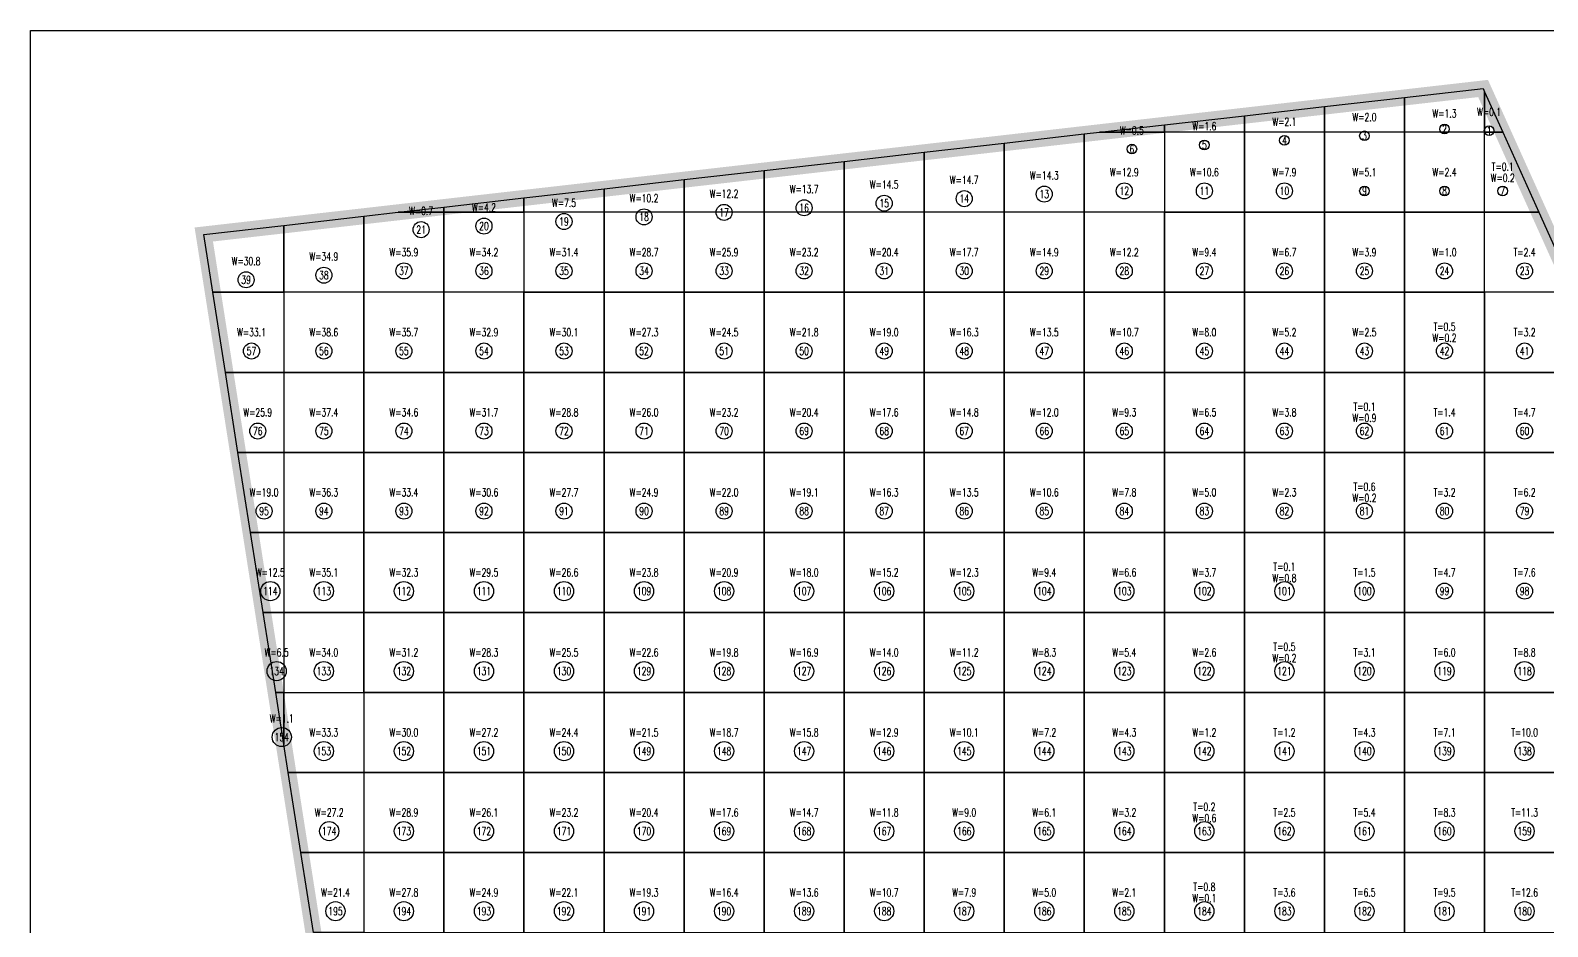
# Model space of a CAD drawing. Extents: x 4283 to 40403, y 1134 to 1764.
# Drawn here: x 14863.5 to 14949.6, y 1623.2 to 1674.1 of the extents above; entities that cross this region are included whole.
import ezdxf
from ezdxf.enums import TextEntityAlignment as Align

# ---------------------------------------------------------------- set-up
doc = ezdxf.new("R2010")
doc.units = 0
for name, color, linetype in [('tdz_16-3方格网', 2, 'Continuous'), ('tdz_16-3方格网计算', 7, 'Continuous'), ('tdz_土方计算图', 7, 'Continuous'), ('tdz_格田', 6, 'Continuous')]:
    doc.layers.add(name, color=color, linetype=linetype)
doc.styles.add('GLandNum', font='txt_____.ttf', dxfattribs={"width": 0.7, "height": 0.5})

msp = doc.modelspace()

# ---------------------------------------------------------------- linework, layer by layer
at = {"layer": 'tdz_16-3方格网', "linetype": 'Continuous'}
for points in [[(14946.036, 1670.608, 3081.891), (14946.036, 1668.303, 3081.891), (14941.491, 1668.303, 3081.889), (14941.491, 1670.281, 3081.889), (14945.954, 1670.79, 3081.891)], [(14941.491, 1670.281, 3081.889), (14941.491, 1668.303, 3081.889), (14936.945, 1668.303, 3081.887), (14936.945, 1669.762, 3081.887)], [(14947.075, 1668.303, 3081.885), (14946.036, 1668.303, 3081.891), (14946.036, 1670.608, 3081.891)], [(14932.4, 1669.243, 3081.885), (14932.4, 1668.303, 3081.885), (14927.854, 1668.303, 3081.885), (14927.854, 1668.724, 3081.885)], [(14936.945, 1669.762, 3081.887), (14936.945, 1668.303, 3081.887), (14932.4, 1668.303, 3081.885), (14932.4, 1669.243, 3081.885)], [(14923.309, 1668.205, 3081.883), (14923.309, 1663.758, 3081.882), (14918.763, 1663.758, 3081.88), (14918.763, 1667.686, 3081.881)], [(14924.169, 1668.303, 3081.883), (14927.854, 1668.303, 3081.885), (14927.854, 1663.758, 3081.884), (14923.309, 1663.758, 3081.882), (14923.309, 1668.205, 3081.883)], [(14927.854, 1668.724, 3081.885), (14927.854, 1668.303, 3081.885), (14924.169, 1668.303, 3081.883)], [(14927.854, 1668.303, 3081.885), (14927.854, 1663.758, 3081.884), (14932.4, 1663.758, 3081.885), (14932.4, 1668.303, 3081.885)], [(14932.4, 1668.303, 3081.885), (14932.4, 1663.758, 3081.885), (14936.945, 1663.758, 3081.887), (14936.945, 1668.303, 3081.887)], [(14936.945, 1668.303, 3081.887), (14936.945, 1663.758, 3081.887), (14941.491, 1663.758, 3081.888), (14941.491, 1668.303, 3081.889)], [(14941.491, 1668.303, 3081.889), (14941.491, 1663.758, 3081.888), (14946.036, 1663.758, 3081.89), (14946.036, 1668.303, 3081.891)], [(14946.036, 1668.303, 3081.891), (14947.075, 1668.303, 3081.885), (14949.124, 1663.758, 3081.875), (14946.036, 1663.758, 3081.89)], [(14918.763, 1667.686, 3081.881), (14918.763, 1663.758, 3081.88), (14914.218, 1663.758, 3081.879), (14914.218, 1667.168, 3081.879)], [(14909.672, 1666.649, 3081.877), (14909.672, 1663.758, 3081.877), (14905.127, 1663.758, 3081.875), (14905.127, 1666.13, 3081.875)], [(14914.218, 1667.168, 3081.879), (14914.218, 1663.758, 3081.879), (14909.672, 1663.758, 3081.877), (14909.672, 1666.649, 3081.877)], [(14900.581, 1665.611, 3081.874), (14900.581, 1663.758, 3081.874), (14896.036, 1663.758, 3081.872), (14896.036, 1665.092, 3081.873)], [(14905.127, 1666.13, 3081.875), (14905.127, 1663.758, 3081.875), (14900.581, 1663.758, 3081.874), (14900.581, 1665.611, 3081.874)], [(14896.036, 1665.092, 3081.873), (14896.036, 1663.758, 3081.872), (14891.491, 1663.758, 3081.871), (14891.491, 1664.573, 3081.871)], [(14884.352, 1663.758, 3081.868), (14886.945, 1663.758, 3081.869), (14886.945, 1659.213, 3081.858), (14882.4, 1659.213, 3081.858), (14882.4, 1663.535, 3081.867)], [(14886.945, 1664.054, 3081.869), (14886.945, 1663.758, 3081.869), (14884.352, 1663.758, 3081.868)], [(14891.491, 1664.573, 3081.871), (14891.491, 1663.758, 3081.871), (14886.945, 1663.758, 3081.869), (14886.945, 1664.054, 3081.869)], [(14886.945, 1659.213, 3081.858), (14886.945, 1663.758, 3081.869), (14891.491, 1663.758, 3081.871), (14891.491, 1659.213, 3081.86)], [(14891.491, 1663.758, 3081.871), (14891.491, 1659.213, 3081.86), (14896.036, 1659.213, 3081.862), (14896.036, 1663.758, 3081.872)], [(14896.036, 1663.758, 3081.872), (14896.036, 1659.213, 3081.862), (14900.581, 1659.213, 3081.864), (14900.581, 1663.758, 3081.874)], [(14900.581, 1663.758, 3081.874), (14900.581, 1659.213, 3081.864), (14905.127, 1659.213, 3081.865), (14905.127, 1663.758, 3081.875)], [(14905.127, 1663.758, 3081.875), (14905.127, 1659.213, 3081.865), (14909.672, 1659.213, 3081.867), (14909.672, 1663.758, 3081.877)], [(14909.672, 1663.758, 3081.877), (14909.672, 1659.213, 3081.867), (14914.218, 1659.213, 3081.869), (14914.218, 1663.758, 3081.879)], [(14914.218, 1663.758, 3081.879), (14914.218, 1659.213, 3081.869), (14918.763, 1659.213, 3081.87), (14918.763, 1663.758, 3081.88)], [(14918.763, 1663.758, 3081.88), (14918.763, 1659.213, 3081.87), (14923.309, 1659.213, 3081.872), (14923.309, 1663.758, 3081.882)], [(14923.309, 1663.758, 3081.882), (14923.309, 1659.213, 3081.872), (14927.854, 1659.213, 3081.874), (14927.854, 1663.758, 3081.884)], [(14927.854, 1663.758, 3081.884), (14927.854, 1659.213, 3081.874), (14932.4, 1659.213, 3081.875), (14932.4, 1663.758, 3081.885)], [(14932.4, 1663.758, 3081.885), (14932.4, 1659.213, 3081.875), (14936.945, 1659.213, 3081.877), (14936.945, 1663.758, 3081.887)], [(14936.945, 1663.758, 3081.887), (14936.945, 1659.213, 3081.877), (14941.491, 1659.213, 3081.879), (14941.491, 1663.758, 3081.888)], [(14941.491, 1663.758, 3081.888), (14941.491, 1659.213, 3081.879), (14946.036, 1659.213, 3081.881), (14946.036, 1663.758, 3081.89)], [(14950.581, 1660.526, 3081.867), (14950.581, 1659.213, 3081.875), (14946.036, 1659.213, 3081.881), (14946.036, 1663.758, 3081.89), (14949.124, 1663.758, 3081.875)], [(14877.854, 1663.016, 3081.865), (14877.854, 1659.213, 3081.861), (14873.824, 1659.213, 3081.862), (14873.309, 1662.497, 3081.864)], [(14882.4, 1663.535, 3081.867), (14882.4, 1659.213, 3081.858), (14877.854, 1659.213, 3081.861), (14877.854, 1663.016, 3081.865)], [(14873.824, 1659.213, 3081.862), (14877.854, 1659.213, 3081.861), (14877.854, 1654.667, 3081.859), (14874.538, 1654.667, 3081.86)], [(14877.854, 1659.213, 3081.861), (14877.854, 1654.667, 3081.859), (14882.4, 1654.667, 3081.857), (14882.4, 1659.213, 3081.858)], [(14882.4, 1659.213, 3081.858), (14882.4, 1654.667, 3081.857), (14886.945, 1654.667, 3081.855), (14886.945, 1659.213, 3081.858)], [(14886.945, 1659.213, 3081.858), (14886.945, 1654.667, 3081.855), (14891.491, 1654.667, 3081.852), (14891.491, 1659.213, 3081.86)], [(14891.491, 1659.213, 3081.86), (14891.491, 1654.667, 3081.852), (14896.036, 1654.667, 3081.85), (14896.036, 1659.213, 3081.862)], [(14896.036, 1659.213, 3081.862), (14896.036, 1654.667, 3081.85), (14900.581, 1654.667, 3081.849), (14900.581, 1659.213, 3081.864)], [(14900.581, 1659.213, 3081.864), (14900.581, 1654.667, 3081.849), (14905.127, 1654.667, 3081.851), (14905.127, 1659.213, 3081.865)], [(14905.127, 1659.213, 3081.865), (14905.127, 1654.667, 3081.851), (14909.672, 1654.667, 3081.853), (14909.672, 1659.213, 3081.867)], [(14909.672, 1659.213, 3081.867), (14909.672, 1654.667, 3081.853), (14914.218, 1654.667, 3081.855), (14914.218, 1659.213, 3081.869)], [(14914.218, 1659.213, 3081.869), (14914.218, 1654.667, 3081.855), (14918.763, 1654.667, 3081.856), (14918.763, 1659.213, 3081.87)], [(14918.763, 1659.213, 3081.87), (14918.763, 1654.667, 3081.856), (14923.309, 1654.667, 3081.857), (14923.309, 1659.213, 3081.872)], [(14923.309, 1659.213, 3081.872), (14923.309, 1654.667, 3081.857), (14927.854, 1654.667, 3081.859), (14927.854, 1659.213, 3081.874)], [(14927.854, 1659.213, 3081.874), (14927.854, 1654.667, 3081.859), (14932.4, 1654.667, 3081.861), (14932.4, 1659.213, 3081.875)], [(14932.4, 1659.213, 3081.875), (14932.4, 1654.667, 3081.861), (14936.945, 1654.667, 3081.863), (14936.945, 1659.213, 3081.877)], [(14936.945, 1659.213, 3081.877), (14936.945, 1654.667, 3081.863), (14941.491, 1654.667, 3081.865), (14941.491, 1659.213, 3081.879)], [(14941.491, 1659.213, 3081.879), (14941.491, 1654.667, 3081.865), (14946.036, 1654.667, 3081.866), (14946.036, 1659.213, 3081.881)], [(14946.036, 1659.213, 3081.881), (14946.036, 1654.667, 3081.866), (14950.581, 1654.667, 3081.855), (14950.581, 1659.213, 3081.875)], [(14874.538, 1654.667, 3081.86), (14877.854, 1654.667, 3081.859), (14877.854, 1650.122, 3081.856), (14875.251, 1650.122, 3081.857)], [(14877.854, 1654.667, 3081.859), (14877.854, 1650.122, 3081.856), (14882.4, 1650.122, 3081.855), (14882.4, 1654.667, 3081.857)], [(14882.4, 1654.667, 3081.857), (14882.4, 1650.122, 3081.855), (14886.945, 1650.122, 3081.854), (14886.945, 1654.667, 3081.855)], [(14886.945, 1654.667, 3081.855), (14886.945, 1650.122, 3081.854), (14891.491, 1650.122, 3081.851), (14891.491, 1654.667, 3081.852)], [(14891.491, 1654.667, 3081.852), (14891.491, 1650.122, 3081.851), (14896.036, 1650.122, 3081.849), (14896.036, 1654.667, 3081.85)], [(14896.036, 1654.667, 3081.85), (14896.036, 1650.122, 3081.849), (14900.581, 1650.122, 3081.846), (14900.581, 1654.667, 3081.849)], [(14900.581, 1654.667, 3081.849), (14900.581, 1650.122, 3081.846), (14905.127, 1650.122, 3081.844), (14905.127, 1654.667, 3081.851)], [(14905.127, 1654.667, 3081.851), (14905.127, 1650.122, 3081.844), (14909.672, 1650.122, 3081.842), (14909.672, 1654.667, 3081.853)], [(14909.672, 1654.667, 3081.853), (14909.672, 1650.122, 3081.842), (14914.218, 1650.122, 3081.84), (14914.218, 1654.667, 3081.855)], [(14914.218, 1654.667, 3081.855), (14914.218, 1650.122, 3081.84), (14918.763, 1650.122, 3081.842), (14918.763, 1654.667, 3081.856)], [(14918.763, 1654.667, 3081.856), (14918.763, 1650.122, 3081.842), (14923.309, 1650.122, 3081.844), (14923.309, 1654.667, 3081.857)], [(14923.309, 1654.667, 3081.857), (14923.309, 1650.122, 3081.844), (14927.854, 1650.122, 3081.845), (14927.854, 1654.667, 3081.859)], [(14927.854, 1654.667, 3081.859), (14927.854, 1650.122, 3081.845), (14932.4, 1650.122, 3081.846), (14932.4, 1654.667, 3081.861)], [(14932.4, 1654.667, 3081.861), (14932.4, 1650.122, 3081.846), (14936.945, 1650.122, 3081.848), (14936.945, 1654.667, 3081.863)], [(14936.945, 1654.667, 3081.863), (14936.945, 1650.122, 3081.848), (14941.491, 1650.122, 3081.85), (14941.491, 1654.667, 3081.865)], [(14941.491, 1654.667, 3081.865), (14941.491, 1650.122, 3081.85), (14946.036, 1650.122, 3081.852), (14946.036, 1654.667, 3081.866)], [(14946.036, 1654.667, 3081.866), (14946.036, 1650.122, 3081.852), (14950.581, 1650.122, 3081.835), (14950.581, 1654.667, 3081.855)], [(14875.251, 1650.122, 3081.857), (14877.854, 1650.122, 3081.856), (14877.854, 1645.576, 3081.855), (14875.965, 1645.576, 3081.855)], [(14877.854, 1650.122, 3081.856), (14877.854, 1645.576, 3081.855), (14882.4, 1645.576, 3081.853), (14882.4, 1650.122, 3081.855)], [(14882.4, 1650.122, 3081.855), (14882.4, 1645.576, 3081.853), (14886.945, 1645.576, 3081.852), (14886.945, 1650.122, 3081.854)], [(14886.945, 1650.122, 3081.854), (14886.945, 1645.576, 3081.852), (14891.491, 1645.576, 3081.85), (14891.491, 1650.122, 3081.851)], [(14891.491, 1650.122, 3081.851), (14891.491, 1645.576, 3081.85), (14896.036, 1645.576, 3081.847), (14896.036, 1650.122, 3081.849)], [(14896.036, 1650.122, 3081.849), (14896.036, 1645.576, 3081.847), (14900.581, 1645.576, 3081.845), (14900.581, 1650.122, 3081.846)], [(14900.581, 1650.122, 3081.846), (14900.581, 1645.576, 3081.845), (14905.127, 1645.576, 3081.843), (14905.127, 1650.122, 3081.844)], [(14905.127, 1650.122, 3081.844), (14905.127, 1645.576, 3081.843), (14909.672, 1645.576, 3081.84), (14909.672, 1650.122, 3081.842)], [(14909.672, 1650.122, 3081.842), (14909.672, 1645.576, 3081.84), (14914.218, 1645.576, 3081.838), (14914.218, 1650.122, 3081.84)], [(14914.218, 1650.122, 3081.84), (14914.218, 1645.576, 3081.838), (14918.763, 1645.576, 3081.835), (14918.763, 1650.122, 3081.842)], [(14918.763, 1650.122, 3081.842), (14918.763, 1645.576, 3081.835), (14923.309, 1645.576, 3081.833), (14923.309, 1650.122, 3081.844)], [(14923.309, 1650.122, 3081.844), (14923.309, 1645.576, 3081.833), (14927.854, 1645.576, 3081.831), (14927.854, 1650.122, 3081.845)], [(14927.854, 1650.122, 3081.845), (14927.854, 1645.576, 3081.831), (14932.4, 1645.576, 3081.832), (14932.4, 1650.122, 3081.846)], [(14932.4, 1650.122, 3081.846), (14932.4, 1645.576, 3081.832), (14936.945, 1645.576, 3081.834), (14936.945, 1650.122, 3081.848)], [(14936.945, 1650.122, 3081.848), (14936.945, 1645.576, 3081.834), (14941.491, 1645.576, 3081.835), (14941.491, 1650.122, 3081.85)], [(14941.491, 1650.122, 3081.85), (14941.491, 1645.576, 3081.835), (14946.036, 1645.576, 3081.837), (14946.036, 1650.122, 3081.852)], [(14946.036, 1650.122, 3081.852), (14946.036, 1645.576, 3081.837), (14950.581, 1645.576, 3081.82), (14950.581, 1650.122, 3081.835)], [(14875.965, 1645.576, 3081.855), (14877.854, 1645.576, 3081.855), (14877.854, 1641.031, 3081.852), (14876.678, 1641.031, 3081.853)], [(14877.854, 1645.576, 3081.855), (14877.854, 1641.031, 3081.852), (14882.4, 1641.031, 3081.851), (14882.4, 1645.576, 3081.853)], [(14882.4, 1645.576, 3081.853), (14882.4, 1641.031, 3081.851), (14886.945, 1641.031, 3081.85), (14886.945, 1645.576, 3081.852)], [(14886.945, 1645.576, 3081.852), (14886.945, 1641.031, 3081.85), (14891.491, 1641.031, 3081.849), (14891.491, 1645.576, 3081.85)], [(14891.491, 1645.576, 3081.85), (14891.491, 1641.031, 3081.849), (14896.036, 1641.031, 3081.846), (14896.036, 1645.576, 3081.847)], [(14896.036, 1645.576, 3081.847), (14896.036, 1641.031, 3081.846), (14900.581, 1641.031, 3081.844), (14900.581, 1645.576, 3081.845)], [(14900.581, 1645.576, 3081.845), (14900.581, 1641.031, 3081.844), (14905.127, 1641.031, 3081.842), (14905.127, 1645.576, 3081.843)], [(14905.127, 1645.576, 3081.843), (14905.127, 1641.031, 3081.842), (14909.672, 1641.031, 3081.839), (14909.672, 1645.576, 3081.84)], [(14909.672, 1645.576, 3081.84), (14909.672, 1641.031, 3081.839), (14914.218, 1641.031, 3081.836), (14914.218, 1645.576, 3081.838)], [(14914.218, 1645.576, 3081.838), (14914.218, 1641.031, 3081.836), (14918.763, 1641.031, 3081.835), (14918.763, 1645.576, 3081.835)], [(14918.763, 1645.576, 3081.835), (14918.763, 1641.031, 3081.835), (14923.309, 1641.031, 3081.832), (14923.309, 1645.576, 3081.833)], [(14923.309, 1645.576, 3081.833), (14923.309, 1641.031, 3081.832), (14927.854, 1641.031, 3081.829), (14927.854, 1645.576, 3081.831)], [(14927.854, 1645.576, 3081.831), (14927.854, 1641.031, 3081.829), (14932.4, 1641.031, 3081.827), (14932.4, 1645.576, 3081.832)], [(14932.4, 1645.576, 3081.832), (14932.4, 1641.031, 3081.827), (14936.945, 1641.031, 3081.825), (14936.945, 1645.576, 3081.834)], [(14936.945, 1645.576, 3081.834), (14936.945, 1641.031, 3081.825), (14941.491, 1641.031, 3081.822), (14941.491, 1645.576, 3081.835)], [(14941.491, 1645.576, 3081.835), (14941.491, 1641.031, 3081.822), (14946.036, 1641.031, 3081.823), (14946.036, 1645.576, 3081.837)], [(14946.036, 1645.576, 3081.837), (14946.036, 1641.031, 3081.823), (14950.581, 1641.031, 3081.82), (14950.581, 1645.576, 3081.82)], [(14876.678, 1641.031, 3081.853), (14877.854, 1641.031, 3081.852), (14877.854, 1636.485, 3081.85), (14877.392, 1636.485, 3081.85)], [(14877.854, 1641.031, 3081.852), (14877.854, 1636.485, 3081.85), (14882.4, 1636.485, 3081.849), (14882.4, 1641.031, 3081.851)], [(14882.4, 1641.031, 3081.851), (14882.4, 1636.485, 3081.849), (14886.945, 1636.485, 3081.847), (14886.945, 1641.031, 3081.85)], [(14886.945, 1641.031, 3081.85), (14886.945, 1636.485, 3081.847), (14891.491, 1636.485, 3081.846), (14891.491, 1641.031, 3081.849)], [(14891.491, 1641.031, 3081.849), (14891.491, 1636.485, 3081.846), (14896.036, 1636.485, 3081.845), (14896.036, 1641.031, 3081.846)], [(14896.036, 1641.031, 3081.846), (14896.036, 1636.485, 3081.845), (14900.581, 1636.485, 3081.843), (14900.581, 1641.031, 3081.844)], [(14900.581, 1641.031, 3081.844), (14900.581, 1636.485, 3081.843), (14905.127, 1636.485, 3081.84), (14905.127, 1641.031, 3081.842)], [(14905.127, 1641.031, 3081.842), (14905.127, 1636.485, 3081.84), (14909.672, 1636.485, 3081.838), (14909.672, 1641.031, 3081.839)], [(14909.672, 1641.031, 3081.839), (14909.672, 1636.485, 3081.838), (14914.218, 1636.485, 3081.835), (14914.218, 1641.031, 3081.836)], [(14914.218, 1641.031, 3081.836), (14914.218, 1636.485, 3081.835), (14918.763, 1636.485, 3081.834), (14918.763, 1641.031, 3081.835)], [(14918.763, 1641.031, 3081.835), (14918.763, 1636.485, 3081.834), (14923.309, 1636.485, 3081.831), (14923.309, 1641.031, 3081.832)], [(14923.309, 1641.031, 3081.832), (14923.309, 1636.485, 3081.831), (14927.854, 1636.485, 3081.828), (14927.854, 1641.031, 3081.829)], [(14927.854, 1641.031, 3081.829), (14927.854, 1636.485, 3081.828), (14932.4, 1636.485, 3081.826), (14932.4, 1641.031, 3081.827)], [(14932.4, 1641.031, 3081.827), (14932.4, 1636.485, 3081.826), (14936.945, 1636.485, 3081.824), (14936.945, 1641.031, 3081.825)], [(14936.945, 1641.031, 3081.825), (14936.945, 1636.485, 3081.824), (14941.491, 1636.485, 3081.821), (14941.491, 1641.031, 3081.822)], [(14941.491, 1641.031, 3081.822), (14941.491, 1636.485, 3081.821), (14946.036, 1636.485, 3081.819), (14946.036, 1641.031, 3081.823)], [(14946.036, 1641.031, 3081.823), (14946.036, 1636.485, 3081.819), (14950.581, 1636.485, 3081.822), (14950.581, 1641.031, 3081.82)], [(14877.392, 1636.485, 3081.85), (14877.854, 1636.485, 3081.85), (14877.854, 1633.538, 3081.848)], [(14877.854, 1633.538, 3081.848), (14877.854, 1636.485, 3081.85), (14882.4, 1636.485, 3081.849), (14882.4, 1631.94, 3081.846), (14878.105, 1631.94, 3081.847)], [(14882.4, 1636.485, 3081.849), (14882.4, 1631.94, 3081.846), (14886.945, 1631.94, 3081.845), (14886.945, 1636.485, 3081.847)], [(14886.945, 1636.485, 3081.847), (14886.945, 1631.94, 3081.845), (14891.491, 1631.94, 3081.845), (14891.491, 1636.485, 3081.846)], [(14891.491, 1636.485, 3081.846), (14891.491, 1631.94, 3081.845), (14896.036, 1631.94, 3081.843), (14896.036, 1636.485, 3081.845)], [(14896.036, 1636.485, 3081.845), (14896.036, 1631.94, 3081.843), (14900.581, 1631.94, 3081.842), (14900.581, 1636.485, 3081.843)], [(14900.581, 1636.485, 3081.843), (14900.581, 1631.94, 3081.842), (14905.127, 1631.94, 3081.839), (14905.127, 1636.485, 3081.84)], [(14905.127, 1636.485, 3081.84), (14905.127, 1631.94, 3081.839), (14909.672, 1631.94, 3081.837), (14909.672, 1636.485, 3081.838)], [(14909.672, 1636.485, 3081.838), (14909.672, 1631.94, 3081.837), (14914.218, 1631.94, 3081.835), (14914.218, 1636.485, 3081.835)], [(14914.218, 1636.485, 3081.835), (14914.218, 1631.94, 3081.835), (14918.763, 1631.94, 3081.832), (14918.763, 1636.485, 3081.834)], [(14918.763, 1636.485, 3081.834), (14918.763, 1631.94, 3081.832), (14923.309, 1631.94, 3081.83), (14923.309, 1636.485, 3081.831)], [(14923.309, 1636.485, 3081.831), (14923.309, 1631.94, 3081.83), (14927.854, 1631.94, 3081.827), (14927.854, 1636.485, 3081.828)], [(14927.854, 1636.485, 3081.828), (14927.854, 1631.94, 3081.827), (14932.4, 1631.94, 3081.825), (14932.4, 1636.485, 3081.826)], [(14932.4, 1636.485, 3081.826), (14932.4, 1631.94, 3081.825), (14936.945, 1631.94, 3081.823), (14936.945, 1636.485, 3081.824)], [(14936.945, 1636.485, 3081.824), (14936.945, 1631.94, 3081.823), (14941.491, 1631.94, 3081.82), (14941.491, 1636.485, 3081.821)], [(14941.491, 1636.485, 3081.821), (14941.491, 1631.94, 3081.82), (14946.036, 1631.94, 3081.818), (14946.036, 1636.485, 3081.819)], [(14946.036, 1636.485, 3081.819), (14946.036, 1631.94, 3081.818), (14950.581, 1631.94, 3081.81), (14950.581, 1636.485, 3081.822)], [(14878.105, 1631.94, 3081.847), (14882.4, 1631.94, 3081.846), (14882.4, 1627.394, 3081.845), (14878.818, 1627.394, 3081.845)], [(14882.4, 1631.94, 3081.846), (14882.4, 1627.394, 3081.845), (14886.945, 1627.394, 3081.843), (14886.945, 1631.94, 3081.845)], [(14886.945, 1631.94, 3081.845), (14886.945, 1627.394, 3081.843), (14891.491, 1627.394, 3081.842), (14891.491, 1631.94, 3081.845)], [(14891.491, 1631.94, 3081.845), (14891.491, 1627.394, 3081.842), (14896.036, 1627.394, 3081.841), (14896.036, 1631.94, 3081.843)], [(14896.036, 1631.94, 3081.843), (14896.036, 1627.394, 3081.841), (14900.581, 1627.394, 3081.84), (14900.581, 1631.94, 3081.842)], [(14900.581, 1631.94, 3081.842), (14900.581, 1627.394, 3081.84), (14905.127, 1627.394, 3081.838), (14905.127, 1631.94, 3081.839)], [(14905.127, 1631.94, 3081.839), (14905.127, 1627.394, 3081.838), (14909.672, 1627.394, 3081.835), (14909.672, 1631.94, 3081.837)], [(14909.672, 1631.94, 3081.837), (14909.672, 1627.394, 3081.835), (14914.218, 1627.394, 3081.834), (14914.218, 1631.94, 3081.835)], [(14914.218, 1631.94, 3081.835), (14914.218, 1627.394, 3081.834), (14918.763, 1627.394, 3081.831), (14918.763, 1631.94, 3081.832)], [(14918.763, 1631.94, 3081.832), (14918.763, 1627.394, 3081.831), (14923.309, 1627.394, 3081.828), (14923.309, 1631.94, 3081.83)], [(14923.309, 1631.94, 3081.83), (14923.309, 1627.394, 3081.828), (14927.854, 1627.394, 3081.826), (14927.854, 1631.94, 3081.827)], [(14927.854, 1631.94, 3081.827), (14927.854, 1627.394, 3081.826), (14932.4, 1627.394, 3081.824), (14932.4, 1631.94, 3081.825)], [(14932.4, 1631.94, 3081.825), (14932.4, 1627.394, 3081.824), (14936.945, 1627.394, 3081.821), (14936.945, 1631.94, 3081.823)], [(14936.945, 1631.94, 3081.823), (14936.945, 1627.394, 3081.821), (14941.491, 1627.394, 3081.819), (14941.491, 1631.94, 3081.82)], [(14941.491, 1631.94, 3081.82), (14941.491, 1627.394, 3081.819), (14946.036, 1627.394, 3081.809), (14946.036, 1631.94, 3081.818)], [(14946.036, 1631.94, 3081.818), (14946.036, 1627.394, 3081.809), (14950.581, 1627.394, 3081.799), (14950.581, 1631.94, 3081.81)], [(14878.818, 1627.394, 3081.845), (14882.4, 1627.394, 3081.845), (14882.4, 1622.849, 3081.842), (14879.532, 1622.849, 3081.843)], [(14882.4, 1627.394, 3081.845), (14882.4, 1622.849, 3081.842), (14886.945, 1622.849, 3081.841), (14886.945, 1627.394, 3081.843)], [(14886.945, 1627.394, 3081.843), (14886.945, 1622.849, 3081.841), (14891.491, 1622.849, 3081.84), (14891.491, 1627.394, 3081.842)], [(14891.491, 1627.394, 3081.842), (14891.491, 1622.849, 3081.84), (14896.036, 1622.849, 3081.838), (14896.036, 1627.394, 3081.841)], [(14896.036, 1627.394, 3081.841), (14896.036, 1622.849, 3081.838), (14900.581, 1622.849, 3081.837), (14900.581, 1627.394, 3081.84)], [(14900.581, 1627.394, 3081.84), (14900.581, 1622.849, 3081.837), (14905.127, 1622.849, 3081.836), (14905.127, 1627.394, 3081.838)], [(14905.127, 1627.394, 3081.838), (14905.127, 1622.849, 3081.836), (14909.672, 1622.849, 3081.835), (14909.672, 1627.394, 3081.835)], [(14909.672, 1627.394, 3081.835), (14909.672, 1622.849, 3081.835), (14914.218, 1622.849, 3081.832), (14914.218, 1627.394, 3081.834)], [(14914.218, 1627.394, 3081.834), (14914.218, 1622.849, 3081.832), (14918.763, 1622.849, 3081.83), (14918.763, 1627.394, 3081.831)], [(14918.763, 1627.394, 3081.831), (14918.763, 1622.849, 3081.83), (14923.309, 1622.849, 3081.827), (14923.309, 1627.394, 3081.828)], [(14923.309, 1627.394, 3081.828), (14923.309, 1622.849, 3081.827), (14927.854, 1622.849, 3081.825), (14927.854, 1627.394, 3081.826)], [(14927.854, 1627.394, 3081.826), (14927.854, 1622.849, 3081.825), (14932.4, 1622.849, 3081.823), (14932.4, 1627.394, 3081.824)], [(14932.4, 1627.394, 3081.824), (14932.4, 1622.849, 3081.823), (14936.945, 1622.849, 3081.82), (14936.945, 1627.394, 3081.821)], [(14936.945, 1627.394, 3081.821), (14936.945, 1622.849, 3081.82), (14941.491, 1622.849, 3081.815), (14941.491, 1627.394, 3081.819)], [(14941.491, 1627.394, 3081.819), (14941.491, 1622.849, 3081.815), (14946.036, 1622.849, 3081.803), (14946.036, 1627.394, 3081.809)], [(14946.036, 1627.394, 3081.809), (14946.036, 1622.849, 3081.803), (14950.581, 1622.849, 3081.79), (14950.581, 1627.394, 3081.799)]]:
    msp.add_polyline3d(points, close=True, dxfattribs=at)
at = {"layer": 'tdz_16-3方格网计算', "color": 7, "linetype": 'Continuous'}
for centre, radius in [((14934.672, 1667.842), 0.273), ((14939.218, 1668.102), 0.273), ((14943.763, 1668.486), 0.273), ((14946.296, 1668.395), 0.273), ((14926.011, 1667.348), 0.273), ((14930.127, 1667.583), 0.273), ((14911.945, 1664.272), 0.455), ((14916.491, 1664.532), 0.455), ((14921.036, 1664.791), 0.455), ((14925.581, 1664.97), 0.455), ((14930.127, 1664.97), 0.455), ((14934.672, 1664.97), 0.455), ((14939.218, 1664.97), 0.273), ((14943.763, 1664.97), 0.273), ((14947.068, 1664.97), 0.273), ((14898.309, 1663.494), 0.455), ((14902.854, 1663.754), 0.455), ((14907.4, 1664.013), 0.455), ((14885.648, 1662.771), 0.455), ((14889.218, 1662.975), 0.455), ((14893.763, 1663.235), 0.455), ((14875.71, 1659.924), 0.455), ((14880.127, 1660.184), 0.455), ((14884.672, 1660.425), 0.455), ((14889.218, 1660.425), 0.455), ((14893.763, 1660.425), 0.455), ((14898.309, 1660.425), 0.455), ((14902.854, 1660.425), 0.455), ((14907.4, 1660.425), 0.455), ((14911.945, 1660.425), 0.455), ((14916.491, 1660.425), 0.455), ((14921.036, 1660.425), 0.455), ((14925.581, 1660.425), 0.455), ((14930.127, 1660.425), 0.455), ((14934.672, 1660.425), 0.455), ((14939.218, 1660.425), 0.455), ((14943.763, 1660.425), 0.455), ((14948.309, 1660.425), 0.455), ((14876.018, 1655.879), 0.455), ((14880.127, 1655.879), 0.455), ((14884.672, 1655.879), 0.455), ((14889.218, 1655.879), 0.455), ((14893.763, 1655.879), 0.455), ((14898.309, 1655.879), 0.455), ((14902.854, 1655.879), 0.455), ((14907.4, 1655.879), 0.455), ((14911.945, 1655.879), 0.455), ((14916.491, 1655.879), 0.455), ((14921.036, 1655.879), 0.455), ((14925.581, 1655.879), 0.455), ((14930.127, 1655.879), 0.455), ((14934.672, 1655.879), 0.455), ((14939.218, 1655.879), 0.455), ((14943.763, 1655.879), 0.455), ((14948.309, 1655.879), 0.455), ((14876.374, 1651.334), 0.455), ((14880.127, 1651.334), 0.455), ((14884.672, 1651.334), 0.455), ((14889.218, 1651.334), 0.455), ((14893.763, 1651.334), 0.455), ((14898.309, 1651.334), 0.455), ((14902.854, 1651.334), 0.455), ((14907.4, 1651.334), 0.455), ((14911.945, 1651.334), 0.455), ((14916.491, 1651.334), 0.455), ((14921.036, 1651.334), 0.455), ((14925.581, 1651.334), 0.455), ((14930.127, 1651.334), 0.455), ((14934.672, 1651.334), 0.455), ((14939.218, 1651.334), 0.455), ((14943.763, 1651.334), 0.455), ((14948.309, 1651.334), 0.455), ((14876.731, 1646.788), 0.455), ((14880.127, 1646.788), 0.455), ((14884.672, 1646.788), 0.455), ((14889.218, 1646.788), 0.455), ((14893.763, 1646.788), 0.455), ((14898.309, 1646.788), 0.455), ((14902.854, 1646.788), 0.455), ((14907.4, 1646.788), 0.455), ((14911.945, 1646.788), 0.455), ((14916.491, 1646.788), 0.455), ((14921.036, 1646.788), 0.455), ((14925.581, 1646.788), 0.455), ((14930.127, 1646.788), 0.455), ((14934.672, 1646.788), 0.455), ((14939.218, 1646.788), 0.455), ((14943.763, 1646.788), 0.455), ((14948.309, 1646.788), 0.455), ((14877.088, 1642.243), 0.545), ((14880.127, 1642.243), 0.545), ((14884.672, 1642.243), 0.545), ((14889.218, 1642.243), 0.545), ((14893.763, 1642.243), 0.545), ((14898.309, 1642.243), 0.545), ((14902.854, 1642.243), 0.545), ((14907.4, 1642.243), 0.545), ((14911.945, 1642.243), 0.545), ((14916.491, 1642.243), 0.545), ((14921.036, 1642.243), 0.545), ((14925.581, 1642.243), 0.545), ((14930.127, 1642.243), 0.545), ((14934.672, 1642.243), 0.545), ((14939.218, 1642.243), 0.545), ((14943.763, 1642.243), 0.455), ((14948.309, 1642.243), 0.455), ((14877.445, 1637.697), 0.545), ((14880.127, 1637.697), 0.545), ((14884.672, 1637.697), 0.545), ((14889.218, 1637.697), 0.545), ((14893.763, 1637.697), 0.545), ((14898.309, 1637.697), 0.545), ((14902.854, 1637.697), 0.545), ((14907.4, 1637.697), 0.545), ((14911.945, 1637.697), 0.545), ((14916.491, 1637.697), 0.545), ((14921.036, 1637.697), 0.545), ((14925.581, 1637.697), 0.545), ((14930.127, 1637.697), 0.545), ((14934.672, 1637.697), 0.545), ((14939.218, 1637.697), 0.545), ((14943.763, 1637.697), 0.545), ((14948.309, 1637.697), 0.545), ((14877.739, 1633.951), 0.545), ((14880.127, 1633.152), 0.545), ((14884.672, 1633.152), 0.545), ((14889.218, 1633.152), 0.545), ((14893.763, 1633.152), 0.545), ((14898.309, 1633.152), 0.545), ((14902.854, 1633.152), 0.545), ((14907.4, 1633.152), 0.545), ((14911.945, 1633.152), 0.545), ((14916.491, 1633.152), 0.545), ((14921.036, 1633.152), 0.545), ((14925.581, 1633.152), 0.545), ((14930.127, 1633.152), 0.545), ((14934.672, 1633.152), 0.545), ((14939.218, 1633.152), 0.545), ((14943.763, 1633.152), 0.545), ((14948.309, 1633.152), 0.545), ((14880.431, 1628.607), 0.545), ((14884.672, 1628.607), 0.545), ((14889.218, 1628.607), 0.545), ((14893.763, 1628.607), 0.545), ((14898.309, 1628.607), 0.545), ((14902.854, 1628.607), 0.545), ((14907.4, 1628.607), 0.545), ((14911.945, 1628.607), 0.545), ((14916.491, 1628.607), 0.545), ((14921.036, 1628.607), 0.545), ((14925.581, 1628.607), 0.545), ((14930.127, 1628.607), 0.545), ((14934.672, 1628.607), 0.545), ((14939.218, 1628.607), 0.545), ((14943.763, 1628.607), 0.545), ((14948.309, 1628.607), 0.545), ((14880.787, 1624.061), 0.545), ((14884.672, 1624.061), 0.545), ((14889.218, 1624.061), 0.545), ((14893.763, 1624.061), 0.545), ((14898.309, 1624.061), 0.545), ((14902.854, 1624.061), 0.545), ((14907.4, 1624.061), 0.545), ((14911.945, 1624.061), 0.545), ((14916.491, 1624.061), 0.545), ((14921.036, 1624.061), 0.545), ((14925.581, 1624.061), 0.545), ((14930.127, 1624.061), 0.545), ((14934.672, 1624.061), 0.545), ((14939.218, 1624.061), 0.545), ((14943.763, 1624.061), 0.545), ((14948.309, 1624.061), 0.545)]:
    msp.add_circle(centre, radius, dxfattribs=at)
at = {"layer": 'tdz_土方计算图', "linetype": 'Continuous'}
for points in [[(14863.46, 1674.092), (14993.46, 1674.092)], [(14863.46, 1514.092), (14863.46, 1514.092), (14863.46, 1674.092), (14863.46, 1674.092)]]:
    msp.add_lwpolyline(points, dxfattribs=at)
at = {"layer": 'tdz_格田', "linetype": 'Continuous', "lineweight": 60, "const_width": 0.909}
msp.add_lwpolyline([(14886.666, 1577.394), (14873.309, 1662.497), (14945.954, 1670.79), (14958.306, 1643.392), (14983.611, 1594.016), (14886.666, 1577.394)], close=True, dxfattribs=at)

# ---------------------------------------------------------------- texts
at = {"layer": 'tdz_16-3方格网计算', "color": 173, "linetype": 'Continuous', "style": 'GLandNum', "width": 0.7}
for s, p in [('W=2.1', (14934.672, 1668.903)), ('W=2.0', (14939.218, 1669.162)), ('W=1.3', (14943.763, 1669.374)), ('W=0.1', (14946.296, 1669.456)), ('W=0.5', (14926.011, 1668.409)), ('W=1.6', (14930.127, 1668.644)), ('W=14.5', (14911.945, 1665.333)), ('W=14.7', (14916.491, 1665.593)), ('W=14.3', (14921.036, 1665.852)), ('W=12.9', (14925.581, 1666.031)), ('W=10.6', (14930.127, 1666.031)), ('W=7.9', (14934.672, 1666.031)), ('W=5.1', (14939.218, 1666.031)), ('W=2.4', (14943.763, 1666.031)), ('W=0.2', (14947.068, 1665.713)), ('W=10.2', (14898.309, 1664.555)), ('W=12.2', (14902.854, 1664.814)), ('W=13.7', (14907.4, 1665.074)), ('W=0.7', (14885.648, 1663.832)), ('W=4.2', (14889.218, 1664.036)), ('W=7.5', (14893.763, 1664.295)), ('W=30.8', (14875.71, 1660.985)), ('W=34.9', (14880.127, 1661.244)), ('W=35.9', (14884.672, 1661.485)), ('W=34.2', (14889.218, 1661.485)), ('W=31.4', (14893.763, 1661.485)), ('W=28.7', (14898.309, 1661.485)), ('W=25.9', (14902.854, 1661.485)), ('W=23.2', (14907.4, 1661.485)), ('W=20.4', (14911.945, 1661.485)), ('W=17.7', (14916.491, 1661.485)), ('W=14.9', (14921.036, 1661.485)), ('W=12.2', (14925.581, 1661.485)), ('W=9.4', (14930.127, 1661.485)), ('W=6.7', (14934.672, 1661.485)), ('W=3.9', (14939.218, 1661.485)), ('W=1.0', (14943.763, 1661.485)), ('W=33.1', (14876.018, 1656.94)), ('W=38.6', (14880.127, 1656.94)), ('W=35.7', (14884.672, 1656.94)), ('W=32.9', (14889.218, 1656.94)), ('W=30.1', (14893.763, 1656.94)), ('W=27.3', (14898.309, 1656.94)), ('W=24.5', (14902.854, 1656.94)), ('W=21.8', (14907.4, 1656.94)), ('W=19.0', (14911.945, 1656.94)), ('W=16.3', (14916.491, 1656.94)), ('W=13.5', (14921.036, 1656.94)), ('W=10.7', (14925.581, 1656.94)), ('W=8.0', (14930.127, 1656.94)), ('W=5.2', (14934.672, 1656.94)), ('W=2.5', (14939.218, 1656.94)), ('W=0.2', (14943.763, 1656.622)), ('W=25.9', (14876.374, 1652.394)), ('W=37.4', (14880.127, 1652.394)), ('W=34.6', (14884.672, 1652.394)), ('W=31.7', (14889.218, 1652.394)), ('W=28.8', (14893.763, 1652.394)), ('W=26.0', (14898.309, 1652.394)), ('W=23.2', (14902.854, 1652.394)), ('W=20.4', (14907.4, 1652.394)), ('W=17.6', (14911.945, 1652.394)), ('W=14.8', (14916.491, 1652.394)), ('W=12.0', (14921.036, 1652.394)), ('W=9.3', (14925.581, 1652.394)), ('W=6.5', (14930.127, 1652.394)), ('W=3.8', (14934.672, 1652.394)), ('W=0.9', (14939.218, 1652.076)), ('W=19.0', (14876.731, 1647.849)), ('W=36.3', (14880.127, 1647.849)), ('W=33.4', (14884.672, 1647.849)), ('W=30.6', (14889.218, 1647.849)), ('W=27.7', (14893.763, 1647.849)), ('W=24.9', (14898.309, 1647.849)), ('W=22.0', (14902.854, 1647.849)), ('W=19.1', (14907.4, 1647.849)), ('W=16.3', (14911.945, 1647.849)), ('W=13.5', (14916.491, 1647.849)), ('W=10.6', (14921.036, 1647.849)), ('W=7.8', (14925.581, 1647.849)), ('W=5.0', (14930.127, 1647.849)), ('W=2.3', (14934.672, 1647.849)), ('W=0.2', (14939.218, 1647.531)), ('W=12.5', (14877.088, 1643.303)), ('W=35.1', (14880.127, 1643.303)), ('W=32.3', (14884.672, 1643.303)), ('W=29.5', (14889.218, 1643.303)), ('W=26.6', (14893.763, 1643.303)), ('W=23.8', (14898.309, 1643.303)), ('W=20.9', (14902.854, 1643.303)), ('W=18.0', (14907.4, 1643.303)), ('W=15.2', (14911.945, 1643.303)), ('W=12.3', (14916.491, 1643.303)), ('W=9.4', (14921.036, 1643.303)), ('W=6.6', (14925.581, 1643.303)), ('W=3.7', (14930.127, 1643.303)), ('W=0.8', (14934.672, 1642.985)), ('W=6.5', (14877.445, 1638.758)), ('W=34.0', (14880.127, 1638.758)), ('W=31.2', (14884.672, 1638.758)), ('W=28.3', (14889.218, 1638.758)), ('W=25.5', (14893.763, 1638.758)), ('W=22.6', (14898.309, 1638.758)), ('W=19.8', (14902.854, 1638.758)), ('W=16.9', (14907.4, 1638.758)), ('W=14.0', (14911.945, 1638.758)), ('W=11.2', (14916.491, 1638.758)), ('W=8.3', (14921.036, 1638.758)), ('W=5.4', (14925.581, 1638.758)), ('W=2.6', (14930.127, 1638.758)), ('W=0.2', (14934.672, 1638.44)), ('W=1.1', (14877.739, 1635.012)), ('W=33.3', (14880.127, 1634.213)), ('W=30.0', (14884.672, 1634.213)), ('W=27.2', (14889.218, 1634.213)), ('W=24.4', (14893.763, 1634.213)), ('W=21.5', (14898.309, 1634.213)), ('W=18.7', (14902.854, 1634.213)), ('W=15.8', (14907.4, 1634.213)), ('W=12.9', (14911.945, 1634.213)), ('W=10.1', (14916.491, 1634.213)), ('W=7.2', (14921.036, 1634.213)), ('W=4.3', (14925.581, 1634.213)), ('W=1.2', (14930.127, 1634.213)), ('W=27.2', (14880.431, 1629.667)), ('W=28.9', (14884.672, 1629.667)), ('W=26.1', (14889.218, 1629.667)), ('W=23.2', (14893.763, 1629.667)), ('W=20.4', (14898.309, 1629.667)), ('W=17.6', (14902.854, 1629.667)), ('W=14.7', (14907.4, 1629.667)), ('W=11.8', (14911.945, 1629.667)), ('W=9.0', (14916.491, 1629.667)), ('W=6.1', (14921.036, 1629.667)), ('W=3.2', (14925.581, 1629.667)), ('W=0.6', (14930.127, 1629.349)), ('W=21.4', (14880.787, 1625.122)), ('W=27.8', (14884.672, 1625.122)), ('W=24.9', (14889.218, 1625.122)), ('W=22.1', (14893.763, 1625.122)), ('W=19.3', (14898.309, 1625.122)), ('W=16.4', (14902.854, 1625.122)), ('W=13.6', (14907.4, 1625.122)), ('W=10.7', (14911.945, 1625.122)), ('W=7.9', (14916.491, 1625.122)), ('W=5.0', (14921.036, 1625.122)), ('W=2.1', (14925.581, 1625.122)), ('W=0.1', (14930.127, 1624.803))]:
    msp.add_text(s, height=0.4545, dxfattribs=at).set_placement(p, align=Align.MIDDLE_CENTER)
at = {"layer": 'tdz_16-3方格网计算', "color": 7, "linetype": 'Continuous', "style": 'GLandNum', "width": 0.7}
for s, height, p in [('4', 0.455, (14934.672, 1667.842)), ('3', 0.455, (14939.218, 1668.102)), ('2', 0.455, (14943.763, 1668.486)), ('1', 0.455, (14946.296, 1668.395)), ('6', 0.455, (14926.011, 1667.348)), ('5', 0.455, (14930.127, 1667.583)), ('14', 0.4545, (14916.491, 1664.532)), ('13', 0.4545, (14921.036, 1664.791)), ('12', 0.4545, (14925.581, 1664.97)), ('11', 0.4545, (14930.127, 1664.97)), ('10', 0.4545, (14934.672, 1664.97)), ('9', 0.455, (14939.218, 1664.97)), ('8', 0.455, (14943.763, 1664.97)), ('7', 0.455, (14947.068, 1664.97)), ('17', 0.4545, (14902.854, 1663.754)), ('16', 0.4545, (14907.4, 1664.013)), ('15', 0.4545, (14911.945, 1664.272)), ('21', 0.4545, (14885.648, 1662.771)), ('20', 0.4545, (14889.218, 1662.975)), ('19', 0.4545, (14893.763, 1663.235)), ('18', 0.4545, (14898.309, 1663.494)), ('38', 0.4545, (14880.127, 1660.184)), ('37', 0.4545, (14884.672, 1660.425)), ('36', 0.4545, (14889.218, 1660.425)), ('35', 0.4545, (14893.763, 1660.425)), ('34', 0.4545, (14898.309, 1660.425)), ('33', 0.4545, (14902.854, 1660.425)), ('32', 0.4545, (14907.4, 1660.425)), ('31', 0.4545, (14911.945, 1660.425)), ('30', 0.4545, (14916.491, 1660.425)), ('29', 0.4545, (14921.036, 1660.425)), ('28', 0.4545, (14925.581, 1660.425)), ('27', 0.4545, (14930.127, 1660.425)), ('26', 0.4545, (14934.672, 1660.425)), ('25', 0.4545, (14939.218, 1660.425)), ('24', 0.4545, (14943.763, 1660.425)), ('23', 0.4545, (14948.309, 1660.425)), ('39', 0.4545, (14875.71, 1659.924)), ('57', 0.4545, (14876.018, 1655.879)), ('56', 0.4545, (14880.127, 1655.879)), ('55', 0.4545, (14884.672, 1655.879)), ('54', 0.4545, (14889.218, 1655.879)), ('53', 0.4545, (14893.763, 1655.879)), ('52', 0.4545, (14898.309, 1655.879)), ('51', 0.4545, (14902.854, 1655.879)), ('50', 0.4545, (14907.4, 1655.879)), ('49', 0.4545, (14911.945, 1655.879)), ('48', 0.4545, (14916.491, 1655.879)), ('47', 0.4545, (14921.036, 1655.879)), ('46', 0.4545, (14925.581, 1655.879)), ('45', 0.4545, (14930.127, 1655.879)), ('44', 0.4545, (14934.672, 1655.879)), ('43', 0.4545, (14939.218, 1655.879)), ('42', 0.4545, (14943.763, 1655.879)), ('41', 0.4545, (14948.309, 1655.879)), ('76', 0.4545, (14876.374, 1651.334)), ('75', 0.4545, (14880.127, 1651.334)), ('74', 0.4545, (14884.672, 1651.334)), ('73', 0.4545, (14889.218, 1651.334)), ('72', 0.4545, (14893.763, 1651.334)), ('71', 0.4545, (14898.309, 1651.334)), ('70', 0.4545, (14902.854, 1651.334)), ('69', 0.4545, (14907.4, 1651.334)), ('68', 0.4545, (14911.945, 1651.334)), ('67', 0.4545, (14916.491, 1651.334)), ('66', 0.4545, (14921.036, 1651.334)), ('65', 0.4545, (14925.581, 1651.334)), ('64', 0.4545, (14930.127, 1651.334)), ('63', 0.4545, (14934.672, 1651.334)), ('62', 0.4545, (14939.218, 1651.334)), ('61', 0.4545, (14943.763, 1651.334)), ('60', 0.4545, (14948.309, 1651.334)), ('95', 0.4545, (14876.731, 1646.788)), ('94', 0.4545, (14880.127, 1646.788)), ('93', 0.4545, (14884.672, 1646.788)), ('92', 0.4545, (14889.218, 1646.788)), ('91', 0.4545, (14893.763, 1646.788)), ('90', 0.4545, (14898.309, 1646.788)), ('89', 0.4545, (14902.854, 1646.788)), ('88', 0.4545, (14907.4, 1646.788)), ('87', 0.4545, (14911.945, 1646.788)), ('86', 0.4545, (14916.491, 1646.788)), ('85', 0.4545, (14921.036, 1646.788)), ('84', 0.4545, (14925.581, 1646.788)), ('83', 0.4545, (14930.127, 1646.788)), ('82', 0.4545, (14934.672, 1646.788)), ('81', 0.4545, (14939.218, 1646.788)), ('80', 0.4545, (14943.763, 1646.788)), ('79', 0.4545, (14948.309, 1646.788)), ('114', 0.4545, (14877.088, 1642.243)), ('113', 0.4545, (14880.127, 1642.243)), ('112', 0.4545, (14884.672, 1642.243)), ('111', 0.4545, (14889.218, 1642.243)), ('110', 0.4545, (14893.763, 1642.243)), ('109', 0.4545, (14898.309, 1642.243)), ('108', 0.4545, (14902.854, 1642.243)), ('107', 0.4545, (14907.4, 1642.243)), ('106', 0.4545, (14911.945, 1642.243)), ('105', 0.4545, (14916.491, 1642.243)), ('104', 0.4545, (14921.036, 1642.243)), ('103', 0.4545, (14925.581, 1642.243)), ('102', 0.4545, (14930.127, 1642.243)), ('101', 0.4545, (14934.672, 1642.243)), ('100', 0.4545, (14939.218, 1642.243)), ('99', 0.4545, (14943.763, 1642.243)), ('98', 0.4545, (14948.309, 1642.243)), ('134', 0.4545, (14877.445, 1637.697)), ('133', 0.4545, (14880.127, 1637.697)), ('132', 0.4545, (14884.672, 1637.697)), ('131', 0.4545, (14889.218, 1637.697)), ('130', 0.4545, (14893.763, 1637.697)), ('129', 0.4545, (14898.309, 1637.697)), ('128', 0.4545, (14902.854, 1637.697)), ('127', 0.4545, (14907.4, 1637.697)), ('126', 0.4545, (14911.945, 1637.697)), ('125', 0.4545, (14916.491, 1637.697)), ('124', 0.4545, (14921.036, 1637.697)), ('123', 0.4545, (14925.581, 1637.697)), ('122', 0.4545, (14930.127, 1637.697)), ('121', 0.4545, (14934.672, 1637.697)), ('120', 0.4545, (14939.218, 1637.697)), ('119', 0.4545, (14943.763, 1637.697)), ('118', 0.4545, (14948.309, 1637.697)), ('154', 0.4545, (14877.739, 1633.951)), ('153', 0.4545, (14880.127, 1633.152)), ('152', 0.4545, (14884.672, 1633.152)), ('151', 0.4545, (14889.218, 1633.152)), ('150', 0.4545, (14893.763, 1633.152)), ('149', 0.4545, (14898.309, 1633.152)), ('148', 0.4545, (14902.854, 1633.152)), ('147', 0.4545, (14907.4, 1633.152)), ('146', 0.4545, (14911.945, 1633.152)), ('145', 0.4545, (14916.491, 1633.152)), ('144', 0.4545, (14921.036, 1633.152)), ('143', 0.4545, (14925.581, 1633.152)), ('142', 0.4545, (14930.127, 1633.152)), ('141', 0.4545, (14934.672, 1633.152)), ('140', 0.4545, (14939.218, 1633.152)), ('139', 0.4545, (14943.763, 1633.152)), ('138', 0.4545, (14948.309, 1633.152)), ('174', 0.4545, (14880.431, 1628.607)), ('173', 0.4545, (14884.672, 1628.607)), ('172', 0.4545, (14889.218, 1628.607)), ('171', 0.4545, (14893.763, 1628.607)), ('170', 0.4545, (14898.309, 1628.607)), ('169', 0.4545, (14902.854, 1628.607)), ('168', 0.4545, (14907.4, 1628.607)), ('167', 0.4545, (14911.945, 1628.607)), ('166', 0.4545, (14916.491, 1628.607)), ('165', 0.4545, (14921.036, 1628.607)), ('164', 0.4545, (14925.581, 1628.607)), ('163', 0.4545, (14930.127, 1628.607)), ('162', 0.4545, (14934.672, 1628.607)), ('161', 0.4545, (14939.218, 1628.607)), ('160', 0.4545, (14943.763, 1628.607)), ('159', 0.4545, (14948.309, 1628.607)), ('195', 0.4545, (14880.787, 1624.061)), ('194', 0.4545, (14884.672, 1624.061)), ('193', 0.4545, (14889.218, 1624.061)), ('192', 0.4545, (14893.763, 1624.061)), ('191', 0.4545, (14898.309, 1624.061)), ('190', 0.4545, (14902.854, 1624.061)), ('189', 0.4545, (14907.4, 1624.061)), ('188', 0.4545, (14911.945, 1624.061)), ('187', 0.4545, (14916.491, 1624.061)), ('186', 0.4545, (14921.036, 1624.061)), ('185', 0.4545, (14925.581, 1624.061)), ('184', 0.4545, (14930.127, 1624.061)), ('183', 0.4545, (14934.672, 1624.061)), ('182', 0.4545, (14939.218, 1624.061)), ('181', 0.4545, (14943.763, 1624.061)), ('180', 0.4545, (14948.309, 1624.061))]:
    msp.add_text(s, height=height, dxfattribs=at).set_placement(p, align=Align.MIDDLE_CENTER)
at = {"layer": 'tdz_16-3方格网计算', "color": 2, "linetype": 'Continuous', "style": 'GLandNum', "width": 0.7}
for s, p in [('T=0.1', (14947.068, 1666.349)), ('T=2.4', (14948.309, 1661.485)), ('T=0.5', (14943.763, 1657.258)), ('T=3.2', (14948.309, 1656.94)), ('T=0.1', (14939.218, 1652.713)), ('T=1.4', (14943.763, 1652.394)), ('T=4.7', (14948.309, 1652.394)), ('T=0.6', (14939.218, 1648.167)), ('T=3.2', (14943.763, 1647.849)), ('T=6.2', (14948.309, 1647.849)), ('T=0.1', (14934.672, 1643.622)), ('T=1.5', (14939.218, 1643.303)), ('T=4.7', (14943.763, 1643.303)), ('T=7.6', (14948.309, 1643.303)), ('T=0.5', (14934.672, 1639.076)), ('T=3.1', (14939.218, 1638.758)), ('T=6.0', (14943.763, 1638.758)), ('T=8.8', (14948.309, 1638.758)), ('T=1.2', (14934.672, 1634.213)), ('T=4.3', (14939.218, 1634.213)), ('T=7.1', (14943.763, 1634.213)), ('T=10.0', (14948.309, 1634.213)), ('T=0.2', (14930.127, 1629.985)), ('T=2.5', (14934.672, 1629.667)), ('T=5.4', (14939.218, 1629.667)), ('T=8.3', (14943.763, 1629.667)), ('T=11.3', (14948.309, 1629.667)), ('T=0.8', (14930.127, 1625.44)), ('T=3.6', (14934.672, 1625.122)), ('T=6.5', (14939.218, 1625.122)), ('T=9.5', (14943.763, 1625.122)), ('T=12.6', (14948.309, 1625.122))]:
    msp.add_text(s, height=0.4545, dxfattribs=at).set_placement(p, align=Align.MIDDLE_CENTER)

doc.saveas('drawing.dxf')
